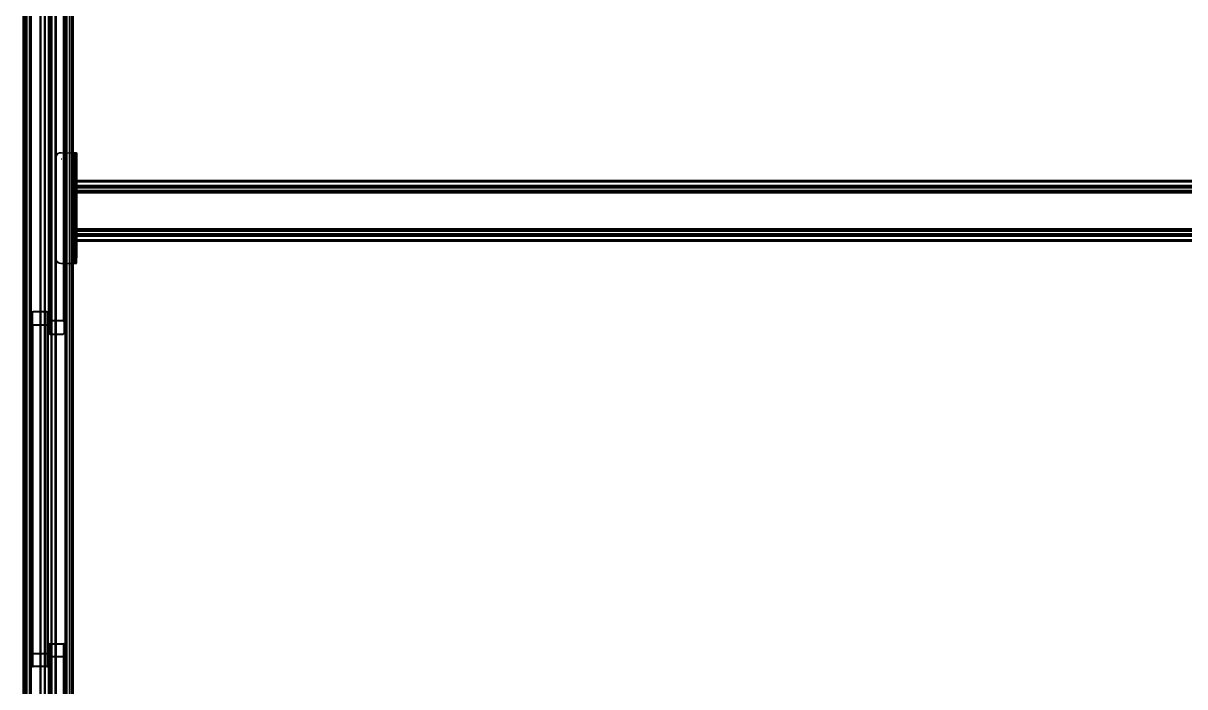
# Model space of a CAD drawing. Extents: x -0.56 to 3.72, y -0.16 to 4.75.
# Drawn here: x -0.51 to 1.585, y 2.35 to 3.548 of the extents above; entities that cross this region are included whole.
import ezdxf

# ---------------------------------------------------------------- set-up
doc = ezdxf.new("R2010")
doc.units = 0
doc.layers.add('OUTLINES', color=7, linetype='Continuous', true_color=0x000009)

msp = doc.modelspace()

# ---------------------------------------------------------------- linework, layer by layer
at = {"layer": 'OUTLINES'}
for p, q in [((-0.5104, 4.7451), (-0.5104, -0.1549)), ((-0.5103, 4.7456), (-0.5103, -0.1544)), ((-0.5103, -0.1549), (-0.5103, 4.7451)), ((-0.51, 4.7456), (-0.51, -0.1544)), ((-0.51, 4.7451), (-0.51, -0.1549)), ((-0.5098, -0.1544), (-0.5098, 4.7456)), ((-0.5098, 4.7451), (-0.5098, -0.1549)), ((-0.5088, 4.7456), (-0.5088, -0.1544)), ((-0.5088, 4.7451), (-0.5088, -0.1549)), ((-0.5087, -0.1544), (-0.5087, 4.7456)), ((-0.5087, 4.7451), (-0.5087, -0.1549)), ((-0.5086, -0.1544), (-0.5086, 4.7456)), ((-0.5086, -0.1549), (-0.5086, 4.7451)), ((-0.5085, 4.7456), (-0.5085, -0.1544)), ((-0.5085, -0.1549), (-0.5085, 4.7451)), ((-0.508, -0.1544), (-0.508, 4.7456)), ((-0.508, -0.1549), (-0.508, 4.7451)), ((-0.5072, 4.7456), (-0.5072, -0.1544)), ((-0.5072, -0.1549), (-0.5072, 4.7451)), ((-0.5041, 4.7456), (-0.5041, -0.1544)), ((-0.5041, -0.1549), (-0.5041, 4.7451)), ((-0.4992, -0.1544), (-0.4992, 4.7456)), ((-0.4992, 4.7451), (-0.4992, -0.1549)), ((-0.4984, 4.7456), (-0.4984, -0.1544)), ((-0.4984, 4.7451), (-0.4984, -0.1549)), ((-0.4979, 4.7456), (-0.4979, -0.1544)), ((-0.4979, -0.1549), (-0.4979, 4.7451)), ((-0.4978, 4.7456), (-0.4978, -0.1544)), ((-0.4978, 4.7451), (-0.4978, -0.1549)), ((-0.4977, -0.1544), (-0.4977, 4.7456)), ((-0.4977, 4.7451), (-0.4977, -0.1549)), ((-0.4976, -0.1544), (-0.4976, 4.7456)), ((-0.4976, -0.1549), (-0.4976, 4.7451)), ((-0.4966, -0.1544), (-0.4966, 4.7456)), ((-0.4966, 4.7451), (-0.4966, -0.1549)), ((-0.4964, -0.1544), (-0.4964, 4.7456)), ((-0.4964, -0.1549), (-0.4964, 4.7451)), ((-0.4961, 4.7456), (-0.4961, -0.1544)), ((-0.4961, -0.1549), (-0.4961, 4.7451)), ((-0.496, -0.1549), (-0.496, 4.7451)), ((-0.4796, 4.7456), (-0.4796, -0.1544)), ((-0.4796, -0.1549), (-0.4796, 4.7451)), ((-0.4792, -0.1544), (-0.4792, 4.7456)), ((-0.4792, 4.7451), (-0.4792, -0.1549)), ((-0.4784, 4.7456), (-0.4784, -0.1544)), ((-0.4784, -0.1549), (-0.4784, 4.7451)), ((-0.4722, 4.7456), (-0.4722, -0.1544)), ((-0.4722, -0.1549), (-0.4722, 4.7451)), ((-0.4714, -0.1544), (-0.4714, 4.7456)), ((-0.4714, 4.7451), (-0.4714, -0.1549)), ((-0.471, 4.7456), (-0.471, -0.1544)), ((-0.471, -0.1549), (-0.471, 4.7451)), ((-0.4599, -0.1544), (-0.4599, 4.7456)), ((-0.4599, 4.7451), (-0.4599, -0.1549)), ((-0.4595, 4.7456), (-0.4595, -0.1544)), ((-0.4595, -0.1549), (-0.4595, 4.7451)), ((-0.4587, -0.1544), (-0.4587, 4.7456)), ((-0.4587, 4.7451), (-0.4587, -0.1549)), ((-0.4525, -0.1544), (-0.4525, 4.7456)), ((-0.4525, 4.7451), (-0.4525, -0.1549)), ((-0.4517, 4.7456), (-0.4517, -0.1544)), ((-0.4517, -0.1549), (-0.4517, 4.7451)), ((-0.4516, 4.7456), (-0.4516, -0.1544)), ((-0.4516, -0.1549), (-0.4516, 4.7451)), ((-0.4512, -0.1544), (-0.4512, 4.7456)), ((-0.4512, 4.7451), (-0.4512, -0.1549)), ((-0.4349, -0.1544), (-0.4349, 4.7456)), ((-0.4347, -0.1544), (-0.4347, 4.7456)), ((-0.4347, 4.7451), (-0.4347, -0.1549)), ((-0.4345, -0.1544), (-0.4345, 4.7456)), ((-0.4345, -0.1549), (-0.4345, 4.7451)), ((-0.4342, 4.7456), (-0.4342, -0.1544)), ((-0.4342, -0.1549), (-0.4342, 4.7451)), ((-0.4333, -0.1544), (-0.4333, 4.7456)), ((-0.4333, -0.1549), (-0.4333, 4.7451)), ((-0.4332, 4.7456), (-0.4332, -0.1544)), ((-0.4332, -0.1549), (-0.4332, 4.7451)), ((-0.4331, 4.7456), (-0.4331, -0.1544)), ((-0.4331, 4.7451), (-0.4331, -0.1549)), ((-0.433, -0.1544), (-0.433, 4.7456)), ((-0.433, 4.7451), (-0.433, -0.1549)), ((-0.4325, 4.7456), (-0.4325, -0.1544)), ((-0.4325, 4.7451), (-0.4325, -0.1549)), ((-0.4317, 4.7456), (-0.4317, -0.1544)), ((-0.4317, -0.1549), (-0.4317, 4.7451)), ((-0.4268, -0.1544), (-0.4268, 4.7456)), ((-0.4268, 4.7451), (-0.4268, -0.1549)), ((-0.4236, -0.1544), (-0.4236, 4.7456)), ((-0.4236, 4.7451), (-0.4236, -0.1549)), ((-0.4228, -0.1544), (-0.4228, 4.7456)), ((-0.4228, -0.1549), (-0.4228, 4.7451)), ((-0.4223, -0.1544), (-0.4223, 4.7456)), ((-0.4223, 4.7451), (-0.4223, -0.1549)), ((-0.4222, -0.1544), (-0.4222, 4.7456)), ((-0.4222, -0.1549), (-0.4222, 4.7451)), ((-0.4221, 4.7456), (-0.4221, -0.1544)), ((-0.4221, -0.1549), (-0.4221, 4.7451)), ((-0.422, 4.7456), (-0.422, -0.1544)), ((-0.422, 4.7451), (-0.422, -0.1549)), ((-0.4211, 4.7456), (-0.4211, -0.1544)), ((-0.4211, -0.1549), (-0.4211, 4.7451)), ((-0.4209, 4.7456), (-0.4209, -0.1544)), ((-0.4209, 4.7451), (-0.4209, -0.1549)), ((-0.4206, -0.1544), (-0.4206, 4.7456)), ((-0.4206, 4.7451), (-0.4206, -0.1549)), ((-0.4204, 4.7456), (-0.4204, -0.1544)), ((-0.4649, 3.0099), (-0.4649, 3.6273)), ((-0.4639, 3.0108), (-0.4639, 3.6281)), ((-0.4637, 3.6267), (-0.4637, 3.0094)), ((-0.4632, 3.6271), (-0.4632, 3.0098)), ((-0.4625, 3.0111), (-0.4625, 3.6284)), ((-0.4625, 3.0099), (-0.4625, 3.6273)), ((-0.4381, 3.6284), (-0.4381, 3.0111)), ((-0.4381, 3.6273), (-0.4381, 3.0099)), ((-0.4374, 3.6271), (-0.4374, 3.0098)), ((-0.4369, 3.6267), (-0.4369, 3.0094)), ((-0.4367, 3.0108), (-0.4367, 3.6281)), ((-0.4367, 3.0088), (-0.4367, 3.6261)), ((-0.4357, 3.0099), (-0.4357, 3.6273)), ((-0.4353, 3.0088), (-0.4353, 3.6261)), ((-0.4649, 2.9874), (-0.4649, 3.6047)), ((-0.4639, 2.9866), (-0.4639, 3.6039)), ((-0.4637, 3.6053), (-0.4637, 2.988)), ((-0.4632, 3.6049), (-0.4632, 2.9876)), ((-0.4374, 3.6049), (-0.4374, 2.9876)), ((-0.4369, 3.6053), (-0.4369, 2.988)), ((-0.4367, 3.0061), (-0.4367, 3.6235)), ((-0.4367, 2.9912), (-0.4367, 3.6086)), ((-0.4367, 3.6059), (-0.4367, 2.9886)), ((-0.4367, 2.9866), (-0.4367, 3.6039)), ((-0.4357, 2.9874), (-0.4357, 3.6047)), ((-0.4353, 3.6235), (-0.4353, 3.0061)), ((-0.4353, 2.9912), (-0.4353, 3.6086)), ((-0.4353, 3.6059), (-0.4353, 2.9886)), ((-0.4515, 3.3091), (-0.4506, 3.3105)), ((-0.4498, 3.3114), (-0.4514, 3.3093)), ((-0.4504, 3.3107), (-0.4488, 3.3122)), ((-0.4483, 3.3114), (-0.4499, 3.3093)), ((-0.4478, 3.3129), (-0.4498, 3.3114)), ((-0.4488, 3.3122), (-0.447, 3.3134)), ((-0.4462, 3.3129), (-0.4483, 3.3114)), ((-0.4453, 3.3139), (-0.4478, 3.3129)), ((-0.447, 3.3134), (-0.4449, 3.314)), ((-0.4438, 3.3139), (-0.4462, 3.3129)), ((-0.4428, 3.3143), (-0.4453, 3.3139)), ((-0.4449, 3.314), (-0.4428, 3.3143)), ((-0.4412, 3.3143), (-0.4438, 3.3139)), ((-0.4428, 3.3143), (-0.4228, 3.3143)), ((-0.4412, 3.3143), (-0.4212, 3.3143)), ((-0.4212, 3.3143), (-0.4228, 3.3143)), ((-0.4228, 3.3143), (-0.4204, 3.3143)), ((-0.4212, 3.3143), (-0.4197, 3.3143)), ((-0.4189, 3.3143), (-0.4212, 3.3143)), ((-0.4199, 3.3143), (-0.4212, 3.3143)), ((-0.4212, 3.1143), (-0.4212, 3.3143)), ((-0.4204, 3.3143), (-0.4184, 3.3143)), ((-0.4204, 3.3143), (-0.4204, 3.1143)), ((-0.4191, 3.3143), (-0.4199, 3.3143)), ((-0.4199, 3.1143), (-0.4199, 3.3143)), ((-0.4197, 3.3143), (-0.4184, 3.3143)), ((-0.4197, 3.3143), (-0.4197, 3.1143)), ((-0.4191, 3.1143), (-0.4191, 3.3143)), ((-0.4168, 3.3143), (-0.4189, 3.3143)), ((-0.4189, 3.1143), (-0.4189, 3.3143)), ((-0.4153, 3.3139), (-0.4188, 3.3139)), ((-0.4188, 3.3129), (-0.4188, 3.3139)), ((-0.4188, 3.3114), (-0.4188, 3.3129)), ((-0.4188, 3.3093), (-0.4188, 3.3114)), ((-0.4184, 3.3143), (-0.4175, 3.3143)), ((-0.4184, 3.3143), (-0.4184, 3.1143)), ((-0.4184, 3.3143), (-0.4167, 3.3143)), ((-0.4175, 3.3143), (-0.4175, 3.1143)), ((-0.4172, 3.3139), (-0.4137, 3.3139)), ((-0.4172, 3.3139), (-0.4172, 3.3129)), ((-0.4172, 3.3129), (-0.4172, 3.3114)), ((-0.4172, 3.3114), (-0.4172, 3.3093)), ((-0.4151, 3.3143), (-0.4168, 3.3143)), ((-0.4168, 3.1143), (-0.4168, 3.3143)), ((-0.4167, 3.3143), (-0.4156, 3.3143)), ((-0.4167, 3.3143), (-0.4167, 3.1143)), ((-0.4156, 3.3143), (-0.4156, 3.1143)), ((-0.4153, 3.3129), (-0.4153, 3.3139)), ((-0.4153, 3.3114), (-0.4153, 3.3129)), ((-0.4153, 3.3093), (-0.4153, 3.3114)), ((-0.4141, 3.3143), (-0.4151, 3.3143)), ((-0.4151, 3.1143), (-0.4151, 3.3143)), ((-0.4141, 3.1143), (-0.4141, 3.3143)), ((-0.4137, 3.3139), (-0.4137, 3.3129)), ((-0.4137, 3.3129), (-0.4137, 3.3114)), ((-0.4137, 3.3114), (-0.4137, 3.3093)), ((-0.4524, 3.3069), (-0.4528, 3.3043)), ((-0.4528, 3.3043), (-0.4526, 3.306)), ((-0.4528, 3.1243), (-0.4528, 3.3043)), ((-0.4526, 3.306), (-0.4522, 3.3076)), ((-0.4514, 3.3093), (-0.4524, 3.3069)), ((-0.4522, 3.3076), (-0.4515, 3.3091)), ((-0.4509, 3.3069), (-0.4512, 3.3043)), ((-0.4512, 3.1243), (-0.4512, 3.3043)), ((-0.4499, 3.3093), (-0.4509, 3.3069)), ((-0.4418, 3.3029), (-0.4408, 3.3029)), ((-0.4368, 3.3035), (-0.4378, 3.3034)), ((-0.4153, 3.3093), (-0.4188, 3.3093)), ((-0.4188, 3.3069), (-0.4188, 3.3093)), ((-0.4188, 3.3043), (-0.4188, 3.3069)), ((-0.4188, 3.1243), (-0.4188, 3.3043)), ((-0.4172, 3.3093), (-0.4137, 3.3093)), ((-0.4172, 3.3093), (-0.4172, 3.3069)), ((-0.4172, 3.3069), (-0.4172, 3.3043)), ((-0.4172, 3.3043), (-0.4172, 3.1243)), ((-0.4153, 3.3069), (-0.4153, 3.3093)), ((-0.4153, 3.3043), (-0.4153, 3.3069)), ((-0.4153, 3.3043), (-0.4153, 3.1243)), ((-0.4137, 3.3093), (-0.4137, 3.3069)), ((-0.4137, 3.3069), (-0.4137, 3.3043)), ((-0.4137, 3.3043), (-0.4137, 3.1243)), ((3.5847, 3.2643), (-0.4153, 3.2643)), ((3.5847, 3.264), (-0.4153, 3.264)), ((-0.4153, 3.264), (-0.4153, 3.2631)), ((3.5847, 3.2631), (-0.4153, 3.2631)), ((-0.4153, 3.2631), (-0.4153, 3.2619)), ((-0.4153, 3.2629), (3.5847, 3.2629)), ((-0.4153, 3.2625), (-0.4153, 3.2619)), ((-0.4153, 3.2625), (3.5847, 3.2625)), ((-0.4153, 3.2619), (-0.4153, 3.2554)), ((-0.4153, 3.2619), (3.5847, 3.2619)), ((-0.4153, 3.2554), (-0.4153, 3.2547)), ((3.5847, 3.2551), (-0.4153, 3.2551)), ((-0.4153, 3.2547), (3.5847, 3.2547)), ((-0.4153, 3.2547), (-0.4153, 3.2541)), ((-0.4153, 3.2545), (-0.4153, 3.2521)), ((3.5847, 3.2541), (-0.4153, 3.2541)), ((-0.4153, 3.2541), (-0.4153, 3.2536)), ((-0.4153, 3.2511), (-0.4153, 3.2536)), ((-0.4153, 3.2521), (-0.4153, 3.2515)), ((-0.4153, 3.2515), (3.5847, 3.2515)), ((-0.4153, 3.2515), (-0.4153, 3.2509)), ((3.5847, 3.2509), (-0.4153, 3.2509)), ((-0.4153, 3.2509), (-0.4153, 3.2502)), ((-0.4153, 3.2506), (3.5847, 3.2506)), ((-0.4153, 3.2502), (-0.4153, 3.2465)), ((-0.4137, 3.2643), (3.5863, 3.2643)), ((-0.4137, 3.264), (3.5863, 3.264)), ((-0.4137, 3.2631), (-0.4137, 3.264)), ((-0.4137, 3.2631), (3.5863, 3.2631)), ((-0.4137, 3.2619), (-0.4137, 3.2631)), ((3.5863, 3.2629), (-0.4137, 3.2629)), ((-0.4137, 3.2619), (-0.4137, 3.2625)), ((3.5863, 3.2625), (-0.4137, 3.2625)), ((-0.4137, 3.2619), (-0.4137, 3.2554)), ((3.5863, 3.2619), (-0.4137, 3.2619)), ((-0.4137, 3.2547), (-0.4137, 3.2554)), ((-0.4137, 3.2551), (3.5863, 3.2551)), ((3.5863, 3.2547), (-0.4137, 3.2547)), ((-0.4137, 3.2541), (-0.4137, 3.2547)), ((-0.4137, 3.2545), (-0.4137, 3.2521)), ((-0.4137, 3.2541), (3.5863, 3.2541)), ((-0.4137, 3.2536), (-0.4137, 3.2541)), ((-0.4137, 3.2536), (-0.4137, 3.2511)), ((-0.4137, 3.2515), (-0.4137, 3.2521)), ((3.5863, 3.2515), (-0.4137, 3.2515)), ((-0.4137, 3.2509), (-0.4137, 3.2515)), ((-0.4137, 3.2509), (3.5863, 3.2509)), ((-0.4137, 3.2502), (-0.4137, 3.2509)), ((3.5863, 3.2506), (-0.4137, 3.2506)), ((-0.4137, 3.2502), (-0.4137, 3.2465)), ((-0.4153, 3.2458), (-0.4153, 3.2465)), ((-0.4153, 3.2461), (3.5847, 3.2461)), ((3.5847, 3.2458), (-0.4153, 3.2458)), ((-0.4153, 3.2451), (-0.4153, 3.2458)), ((-0.4153, 3.2455), (-0.4153, 3.2431)), ((-0.4153, 3.2451), (3.5847, 3.2451)), ((-0.4153, 3.2446), (-0.4153, 3.2422)), ((-0.4153, 3.2426), (-0.4153, 3.2431)), ((3.5847, 3.2426), (-0.4153, 3.2426)), ((-0.4153, 3.242), (-0.4153, 3.2426)), ((-0.4153, 3.242), (3.5847, 3.242)), ((-0.4153, 3.2413), (-0.4153, 3.242)), ((-0.4153, 3.2419), (3.5847, 3.2419)), ((3.5847, 3.2416), (-0.4153, 3.2416)), ((-0.4153, 3.2413), (-0.4153, 3.1773)), ((-0.4137, 3.2465), (-0.4137, 3.2458)), ((3.5863, 3.2461), (-0.4137, 3.2461)), ((-0.4137, 3.2458), (3.5863, 3.2458)), ((-0.4137, 3.2458), (-0.4137, 3.2451)), ((-0.4137, 3.2455), (-0.4137, 3.2431)), ((3.5863, 3.2451), (-0.4137, 3.2451)), ((-0.4137, 3.2422), (-0.4137, 3.2446)), ((-0.4137, 3.2431), (-0.4137, 3.2426)), ((-0.4137, 3.2426), (3.5863, 3.2426)), ((-0.4137, 3.2426), (-0.4137, 3.242)), ((3.5863, 3.242), (-0.4137, 3.242)), ((-0.4137, 3.242), (-0.4137, 3.2413)), ((3.5863, 3.2419), (-0.4137, 3.2419)), ((-0.4137, 3.2416), (3.5863, 3.2416)), ((-0.4137, 3.2413), (-0.4137, 3.1773)), ((-0.4153, 3.1773), (-0.4153, 3.1766)), ((3.5847, 3.1769), (-0.4153, 3.1769)), ((-0.4153, 3.1766), (3.5847, 3.1766)), ((-0.4153, 3.1766), (-0.4153, 3.176)), ((-0.4153, 3.1764), (-0.4153, 3.1739)), ((3.5847, 3.176), (-0.4153, 3.176)), ((-0.4153, 3.176), (-0.4153, 3.1754)), ((-0.4153, 3.173), (-0.4153, 3.1754)), ((-0.4153, 3.1734), (-0.4153, 3.1739)), ((3.5847, 3.1734), (-0.4153, 3.1734)), ((-0.4153, 3.1728), (-0.4153, 3.1734)), ((-0.4153, 3.1728), (3.5847, 3.1728)), ((-0.4153, 3.1721), (-0.4153, 3.1728)), ((3.5847, 3.1724), (-0.4153, 3.1724)), ((-0.4153, 3.1721), (-0.4153, 3.1683)), ((-0.4153, 3.1677), (-0.4153, 3.1683)), ((-0.4153, 3.168), (3.5847, 3.168)), ((3.5847, 3.1677), (-0.4153, 3.1677)), ((-0.4153, 3.167), (-0.4153, 3.1677)), ((-0.4153, 3.1674), (-0.4153, 3.165)), ((-0.4153, 3.167), (3.5847, 3.167)), ((-0.4153, 3.1665), (-0.4153, 3.1641)), ((-0.4153, 3.165), (-0.4153, 3.1645)), ((-0.4153, 3.1645), (3.5847, 3.1645)), ((-0.4153, 3.1645), (-0.4153, 3.1639)), ((3.5847, 3.1639), (-0.4153, 3.1639)), ((-0.4153, 3.1639), (-0.4153, 3.1632)), ((3.5847, 3.1638), (-0.4153, 3.1638)), ((-0.4153, 3.1635), (3.5847, 3.1635)), ((-0.4137, 3.1766), (-0.4137, 3.1773)), ((-0.4137, 3.1769), (3.5863, 3.1769)), ((3.5863, 3.1766), (-0.4137, 3.1766)), ((-0.4137, 3.176), (-0.4137, 3.1766)), ((-0.4137, 3.1764), (-0.4137, 3.1739)), ((-0.4137, 3.176), (3.5863, 3.176)), ((-0.4137, 3.1754), (-0.4137, 3.176)), ((-0.4137, 3.1754), (-0.4137, 3.173)), ((-0.4137, 3.1739), (-0.4137, 3.1734)), ((-0.4137, 3.1734), (3.5863, 3.1734)), ((-0.4137, 3.1734), (-0.4137, 3.1728)), ((3.5863, 3.1728), (-0.4137, 3.1728)), ((-0.4137, 3.1728), (-0.4137, 3.1721)), ((-0.4137, 3.1724), (3.5863, 3.1724)), ((-0.4137, 3.1721), (-0.4137, 3.1683)), ((-0.4137, 3.1683), (-0.4137, 3.1677)), ((3.5863, 3.168), (-0.4137, 3.168)), ((-0.4137, 3.1677), (3.5863, 3.1677)), ((-0.4137, 3.1677), (-0.4137, 3.167)), ((-0.4137, 3.1674), (-0.4137, 3.165)), ((3.5863, 3.167), (-0.4137, 3.167)), ((-0.4137, 3.1641), (-0.4137, 3.1665)), ((-0.4137, 3.1645), (-0.4137, 3.165)), ((3.5863, 3.1645), (-0.4137, 3.1645)), ((-0.4137, 3.1639), (-0.4137, 3.1645)), ((-0.4137, 3.1639), (3.5863, 3.1639)), ((-0.4137, 3.1632), (-0.4137, 3.1639)), ((-0.4137, 3.1638), (3.5863, 3.1638)), ((3.5863, 3.1635), (-0.4137, 3.1635)), ((-0.4153, 3.1632), (-0.4153, 3.1567)), ((-0.4153, 3.1555), (-0.4153, 3.1567)), ((-0.4153, 3.1561), (-0.4153, 3.1567)), ((3.5847, 3.1567), (-0.4153, 3.1567)), ((3.5847, 3.1561), (-0.4153, 3.1561)), ((3.5847, 3.1556), (-0.4153, 3.1556)), ((-0.4153, 3.1555), (3.5847, 3.1555)), ((-0.4153, 3.1546), (-0.4153, 3.1555)), ((-0.4153, 3.1546), (3.5847, 3.1546)), ((-0.4137, 3.1632), (-0.4137, 3.1567)), ((-0.4137, 3.1567), (-0.4137, 3.1555)), ((-0.4137, 3.1567), (-0.4137, 3.1561)), ((-0.4137, 3.1567), (3.5863, 3.1567)), ((-0.4137, 3.1561), (3.5863, 3.1561)), ((-0.4137, 3.1556), (3.5863, 3.1556)), ((3.5863, 3.1555), (-0.4137, 3.1555)), ((-0.4137, 3.1555), (-0.4137, 3.1546)), ((3.5863, 3.1546), (-0.4137, 3.1546)), ((-0.4528, 3.1243), (-0.4524, 3.1217)), ((-0.4524, 3.1217), (-0.4514, 3.1193)), ((-0.4509, 3.1217), (-0.4512, 3.1243)), ((-0.4499, 3.1193), (-0.4509, 3.1217)), ((-0.4188, 3.1217), (-0.4188, 3.1243)), ((-0.4188, 3.1193), (-0.4188, 3.1217)), ((-0.4172, 3.1243), (-0.4172, 3.1217)), ((-0.4172, 3.1217), (-0.4172, 3.1193)), ((-0.4153, 3.1243), (-0.4153, 3.1217)), ((-0.4153, 3.1217), (-0.4153, 3.1193)), ((-0.4137, 3.1217), (-0.4137, 3.1243)), ((-0.4137, 3.1193), (-0.4137, 3.1217)), ((-0.4514, 3.1193), (-0.4498, 3.1172)), ((-0.4483, 3.1172), (-0.4499, 3.1193)), ((-0.4498, 3.1172), (-0.4478, 3.1156)), ((-0.4462, 3.1156), (-0.4483, 3.1172)), ((-0.4478, 3.1156), (-0.4453, 3.1146)), ((-0.4438, 3.1146), (-0.4462, 3.1156)), ((-0.4453, 3.1146), (-0.4428, 3.1143)), ((-0.4412, 3.1143), (-0.4438, 3.1146)), ((-0.4428, 3.1143), (-0.4228, 3.1143)), ((-0.4212, 3.1143), (-0.4412, 3.1143)), ((-0.4228, 3.1143), (-0.4212, 3.1143)), ((-0.4204, 3.1143), (-0.4228, 3.1143)), ((-0.4197, 3.1143), (-0.4212, 3.1143)), ((-0.4212, 3.1143), (-0.4189, 3.1143)), ((-0.4212, 3.1143), (-0.4199, 3.1143)), ((-0.4184, 3.1143), (-0.4204, 3.1143)), ((-0.4199, 3.1143), (-0.4191, 3.1143)), ((-0.4184, 3.1143), (-0.4197, 3.1143)), ((-0.4189, 3.1143), (-0.4168, 3.1143)), ((-0.4188, 3.1193), (-0.4153, 3.1193)), ((-0.4188, 3.1172), (-0.4188, 3.1193)), ((-0.4188, 3.1156), (-0.4188, 3.1172)), ((-0.4188, 3.1146), (-0.4188, 3.1156)), ((-0.4188, 3.1146), (-0.4153, 3.1146)), ((-0.4175, 3.1143), (-0.4184, 3.1143)), ((-0.4167, 3.1143), (-0.4184, 3.1143)), ((-0.4137, 3.1193), (-0.4172, 3.1193)), ((-0.4172, 3.1193), (-0.4172, 3.1172)), ((-0.4172, 3.1172), (-0.4172, 3.1156)), ((-0.4172, 3.1156), (-0.4172, 3.1146)), ((-0.4137, 3.1146), (-0.4172, 3.1146)), ((-0.4168, 3.1143), (-0.4151, 3.1143)), ((-0.4156, 3.1143), (-0.4167, 3.1143)), ((-0.4153, 3.1193), (-0.4153, 3.1172)), ((-0.4153, 3.1172), (-0.4153, 3.1156)), ((-0.4153, 3.1156), (-0.4153, 3.1146)), ((-0.4151, 3.1143), (-0.4141, 3.1143)), ((-0.4137, 3.1172), (-0.4137, 3.1193)), ((-0.4137, 3.1156), (-0.4137, 3.1172)), ((-0.4137, 3.1146), (-0.4137, 3.1156)), ((-0.4953, 3.0255), (-0.4949, 3.0266)), ((-0.4953, 3.0255), (-0.4953, 3.0228)), ((-0.4953, 2.4088), (-0.4953, 3.0255)), ((-0.4953, 3.0228), (-0.4953, 2.4061)), ((-0.4939, 3.0228), (-0.4953, 3.0228)), ((-0.4949, 3.0266), (-0.4939, 3.0275)), ((-0.4949, 3.0266), (-0.4949, 2.41)), ((-0.4939, 3.0275), (-0.4925, 3.0278)), ((-0.4939, 3.0275), (-0.4939, 2.4108)), ((-0.4939, 3.0255), (-0.4937, 3.0261)), ((-0.4939, 2.4088), (-0.4939, 3.0255)), ((-0.4939, 3.0255), (-0.4939, 3.0228)), ((-0.4939, 3.0228), (-0.4939, 2.4061)), ((-0.4937, 3.0261), (-0.4932, 3.0265)), ((-0.4937, 2.4094), (-0.4937, 3.0261)), ((-0.4932, 3.0265), (-0.4925, 3.0266)), ((-0.4932, 2.4098), (-0.4932, 3.0265)), ((-0.4681, 3.0278), (-0.4925, 3.0278)), ((-0.4681, 3.0266), (-0.4925, 3.0266)), ((-0.4681, 3.0278), (-0.4667, 3.0275)), ((-0.4681, 3.0266), (-0.4674, 3.0265)), ((-0.4674, 2.4098), (-0.4674, 3.0265)), ((-0.4674, 3.0265), (-0.4669, 3.0261)), ((-0.4669, 2.4094), (-0.4669, 3.0261)), ((-0.4669, 3.0261), (-0.4667, 3.0255)), ((-0.4667, 3.0275), (-0.4657, 3.0266)), ((-0.4667, 3.0275), (-0.4667, 2.4108)), ((-0.4667, 3.0053), (-0.4667, 3.0255)), ((-0.4657, 3.0266), (-0.4653, 3.0255)), ((-0.4657, 3.0266), (-0.4657, 2.41)), ((-0.4653, 3.0053), (-0.4653, 3.0255)), ((-0.4953, 3.0079), (-0.4953, 3.0053)), ((-0.4953, 2.3912), (-0.4953, 3.0079)), ((-0.4953, 3.0079), (-0.4939, 3.0079)), ((-0.4953, 3.0053), (-0.4953, 2.3886)), ((-0.4949, 3.0041), (-0.4953, 3.0053)), ((-0.4949, 3.0041), (-0.4949, 2.3874)), ((-0.4939, 3.0032), (-0.4949, 3.0041)), ((-0.4939, 3.0079), (-0.4939, 3.0053)), ((-0.4939, 3.0079), (-0.4939, 2.3912)), ((-0.4937, 3.0047), (-0.4939, 3.0053)), ((-0.4939, 3.0053), (-0.4939, 2.3886)), ((-0.4939, 3.0032), (-0.4939, 2.3866)), ((-0.4925, 3.0029), (-0.4939, 3.0032)), ((-0.4937, 2.388), (-0.4937, 3.0047)), ((-0.4932, 3.0042), (-0.4937, 3.0047)), ((-0.4932, 2.3876), (-0.4932, 3.0042)), ((-0.4925, 3.0041), (-0.4932, 3.0042)), ((-0.4925, 2.3874), (-0.4925, 3.0041)), ((-0.4925, 3.0041), (-0.4681, 3.0041)), ((-0.4925, 2.3863), (-0.4925, 3.0029)), ((-0.4925, 3.0029), (-0.4681, 3.0029)), ((-0.4674, 3.0042), (-0.4681, 3.0041)), ((-0.4681, 3.0041), (-0.4681, 2.3874)), ((-0.4667, 3.0032), (-0.4681, 3.0029)), ((-0.4681, 3.0029), (-0.4681, 2.3863)), ((-0.4669, 3.0047), (-0.4674, 3.0042)), ((-0.4674, 2.3876), (-0.4674, 3.0042)), ((-0.4667, 3.0053), (-0.4669, 3.0047)), ((-0.4669, 2.388), (-0.4669, 3.0047)), ((-0.4667, 3.0124), (-0.4653, 3.0124)), ((-0.4667, 3.0115), (-0.4667, 3.0124)), ((-0.4667, 3.0124), (-0.4667, 3.0108)), ((-0.4667, 3.0115), (-0.4653, 3.0115)), ((-0.4667, 3.0085), (-0.4667, 3.0115)), ((-0.4667, 3.0108), (-0.4653, 3.0108)), ((-0.4667, 3.0108), (-0.4667, 3.0074)), ((-0.4653, 3.0085), (-0.4667, 3.0085)), ((-0.4667, 3.0047), (-0.4667, 3.0085)), ((-0.4667, 3.0074), (-0.4653, 3.0074)), ((-0.4667, 3.0074), (-0.4667, 3.0037)), ((-0.4667, 3.0047), (-0.4653, 3.0047)), ((-0.4667, 3.002), (-0.4667, 3.0047)), ((-0.4657, 3.0041), (-0.4667, 3.0032)), ((-0.4667, 3.0037), (-0.4653, 3.0037)), ((-0.4667, 3.0037), (-0.4667, 3.0016)), ((-0.4667, 3.0032), (-0.4667, 2.3866)), ((-0.4667, 3.002), (-0.4653, 3.002)), ((-0.4667, 3.0016), (-0.4653, 3.0016)), ((-0.4653, 3.0053), (-0.4657, 3.0041)), ((-0.4657, 3.0041), (-0.4657, 2.3874)), ((-0.4639, 3.0124), (-0.4653, 3.0124)), ((-0.4653, 3.0124), (-0.4653, 3.0103)), ((-0.4653, 3.0124), (-0.4653, 3.0115)), ((-0.4653, 3.0108), (-0.4653, 3.0124)), ((-0.4639, 3.012), (-0.4653, 3.012)), ((-0.4653, 3.0093), (-0.4653, 3.012)), ((-0.4653, 3.0115), (-0.4653, 3.0085)), ((-0.4653, 3.0074), (-0.4653, 3.0108)), ((-0.4639, 3.0103), (-0.4653, 3.0103)), ((-0.4653, 3.0103), (-0.4653, 3.0067)), ((-0.4653, 3.0088), (-0.4649, 3.0099)), ((-0.4639, 3.0093), (-0.4653, 3.0093)), ((-0.4653, 3.0056), (-0.4653, 3.0093)), ((-0.4653, 3.0088), (-0.4653, 2.9886)), ((-0.4653, 3.0085), (-0.4653, 3.0047)), ((-0.4653, 3.0037), (-0.4653, 3.0074)), ((-0.4639, 3.0067), (-0.4653, 3.0067)), ((-0.4653, 3.0067), (-0.4653, 3.0033)), ((-0.4653, 3.0056), (-0.4639, 3.0056)), ((-0.4653, 3.0025), (-0.4653, 3.0056)), ((-0.4653, 3.0047), (-0.4653, 3.002)), ((-0.4653, 3.0016), (-0.4653, 3.0037)), ((-0.4639, 3.0033), (-0.4653, 3.0033)), ((-0.4653, 3.0033), (-0.4653, 3.0016)), ((-0.4639, 3.0025), (-0.4653, 3.0025)), ((-0.4653, 3.0016), (-0.4653, 3.0025)), ((-0.4639, 3.0016), (-0.4653, 3.0016)), ((-0.4649, 3.0099), (-0.4639, 3.0108)), ((-0.4639, 3.0103), (-0.4639, 3.0124)), ((-0.4639, 3.012), (-0.4639, 3.0093)), ((-0.4639, 3.0108), (-0.4625, 3.0111)), ((-0.4639, 3.0067), (-0.4639, 3.0103)), ((-0.4639, 3.0088), (-0.4637, 3.0094)), ((-0.4639, 3.0093), (-0.4639, 3.0056)), ((-0.4639, 3.0088), (-0.4639, 2.9886)), ((-0.4639, 3.0033), (-0.4639, 3.0067)), ((-0.4639, 3.0056), (-0.4639, 3.0025)), ((-0.4639, 3.0016), (-0.4639, 3.0033)), ((-0.4639, 3.0025), (-0.4639, 3.0016)), ((-0.4637, 3.0094), (-0.4632, 3.0098)), ((-0.4632, 3.0098), (-0.4625, 3.0099)), ((-0.4381, 3.0111), (-0.4625, 3.0111)), ((-0.4381, 3.0099), (-0.4625, 3.0099)), ((-0.4381, 3.0111), (-0.4367, 3.0108)), ((-0.4381, 3.0099), (-0.4374, 3.0098)), ((-0.4374, 3.0098), (-0.4369, 3.0094)), ((-0.4369, 3.0094), (-0.4367, 3.0088)), ((-0.4367, 3.0108), (-0.4357, 3.0099)), ((-0.4367, 3.0061), (-0.4367, 3.0088)), ((-0.4353, 3.0061), (-0.4367, 3.0061)), ((-0.4357, 3.0099), (-0.4353, 3.0088)), ((-0.4353, 3.0061), (-0.4353, 3.0088)), ((-0.4649, 2.9874), (-0.4653, 2.9886)), ((-0.4639, 2.9866), (-0.4649, 2.9874)), ((-0.4637, 2.988), (-0.4639, 2.9886)), ((-0.4625, 2.9863), (-0.4639, 2.9866)), ((-0.4632, 2.9876), (-0.4637, 2.988)), ((-0.4625, 2.9874), (-0.4632, 2.9876)), ((-0.4625, 2.9874), (-0.4381, 2.9874)), ((-0.4625, 2.9863), (-0.4381, 2.9863)), ((-0.4374, 2.9876), (-0.4381, 2.9874)), ((-0.4367, 2.9866), (-0.4381, 2.9863)), ((-0.4369, 2.988), (-0.4374, 2.9876)), ((-0.4367, 2.9886), (-0.4369, 2.988)), ((-0.4367, 2.9912), (-0.4353, 2.9912)), ((-0.4367, 2.9886), (-0.4367, 2.9912)), ((-0.4357, 2.9874), (-0.4367, 2.9866)), ((-0.4353, 2.9886), (-0.4357, 2.9874)), ((-0.4353, 2.9886), (-0.4353, 2.9912)), ((-0.4949, 2.41), (-0.4953, 2.4088)), ((-0.4939, 2.4108), (-0.4949, 2.41)), ((-0.4925, 2.4111), (-0.4939, 2.4108)), ((-0.4937, 2.4094), (-0.4939, 2.4088)), ((-0.4932, 2.4098), (-0.4937, 2.4094)), ((-0.4925, 2.41), (-0.4932, 2.4098)), ((-0.4925, 2.4111), (-0.4681, 2.4111)), ((-0.4925, 2.41), (-0.4681, 2.41)), ((-0.4667, 2.4108), (-0.4681, 2.4111)), ((-0.4674, 2.4098), (-0.4681, 2.41)), ((-0.4669, 2.4094), (-0.4674, 2.4098)), ((-0.4667, 2.4088), (-0.4669, 2.4094)), ((-0.4667, 2.4125), (-0.4653, 2.4125)), ((-0.4667, 2.4116), (-0.4667, 2.4125)), ((-0.4667, 2.4125), (-0.4667, 2.4109)), ((-0.4667, 2.4116), (-0.4653, 2.4116)), ((-0.4667, 2.4086), (-0.4667, 2.4116)), ((-0.4667, 2.4109), (-0.4653, 2.4109)), ((-0.4667, 2.4109), (-0.4667, 2.4075)), ((-0.4657, 2.41), (-0.4667, 2.4108)), ((-0.4653, 2.4088), (-0.4657, 2.41)), ((-0.4649, 2.4273), (-0.4653, 2.4261)), ((-0.4653, 2.4059), (-0.4653, 2.4261)), ((-0.4639, 2.4129), (-0.4653, 2.4129)), ((-0.4653, 2.4129), (-0.4653, 2.4108)), ((-0.4639, 2.4126), (-0.4653, 2.4126)), ((-0.4653, 2.4099), (-0.4653, 2.4126)), ((-0.4653, 2.4109), (-0.4653, 2.4125)), ((-0.4653, 2.4125), (-0.4653, 2.4116)), ((-0.4653, 2.4116), (-0.4653, 2.4086)), ((-0.4653, 2.4075), (-0.4653, 2.4109)), ((-0.4639, 2.4108), (-0.4653, 2.4108)), ((-0.4653, 2.4108), (-0.4653, 2.4072)), ((-0.4639, 2.4099), (-0.4653, 2.4099)), ((-0.4653, 2.4061), (-0.4653, 2.4099)), ((-0.4639, 2.4281), (-0.4649, 2.4273)), ((-0.4649, 1.8099), (-0.4649, 2.4273)), ((-0.4625, 2.4284), (-0.4639, 2.4281)), ((-0.4639, 1.8108), (-0.4639, 2.4281)), ((-0.4637, 2.4267), (-0.4639, 2.4261)), ((-0.4639, 2.4059), (-0.4639, 2.4261)), ((-0.4639, 2.4108), (-0.4639, 2.4129)), ((-0.4639, 2.4126), (-0.4639, 2.4099)), ((-0.4639, 2.4072), (-0.4639, 2.4108)), ((-0.4639, 2.4099), (-0.4639, 2.4061)), ((-0.4632, 2.4271), (-0.4637, 2.4267)), ((-0.4637, 2.4267), (-0.4637, 1.8094)), ((-0.4625, 2.4273), (-0.4632, 2.4271)), ((-0.4632, 2.4271), (-0.4632, 1.8098)), ((-0.4625, 2.4284), (-0.4381, 2.4284)), ((-0.4625, 1.8111), (-0.4625, 2.4284)), ((-0.4625, 2.4273), (-0.4381, 2.4273)), ((-0.4625, 1.8099), (-0.4625, 2.4273)), ((-0.4367, 2.4281), (-0.4381, 2.4284)), ((-0.4381, 2.4284), (-0.4381, 1.8111)), ((-0.4374, 2.4271), (-0.4381, 2.4273)), ((-0.4381, 2.4273), (-0.4381, 1.8099)), ((-0.4374, 2.4271), (-0.4374, 1.8098)), ((-0.4369, 2.4267), (-0.4374, 2.4271)), ((-0.4369, 2.4267), (-0.4369, 1.8094)), ((-0.4367, 2.4261), (-0.4369, 2.4267)), ((-0.4357, 2.4273), (-0.4367, 2.4281)), ((-0.4367, 1.8108), (-0.4367, 2.4281)), ((-0.4367, 1.8088), (-0.4367, 2.4261)), ((-0.4367, 2.4261), (-0.4367, 2.4235)), ((-0.4367, 2.4235), (-0.4353, 2.4235)), ((-0.4367, 1.8061), (-0.4367, 2.4235)), ((-0.4353, 2.4261), (-0.4357, 2.4273)), ((-0.4357, 1.8099), (-0.4357, 2.4273)), ((-0.4353, 2.4235), (-0.4353, 2.4261)), ((-0.4353, 1.8088), (-0.4353, 2.4261)), ((-0.4353, 2.4235), (-0.4353, 1.8061)), ((-0.4953, 2.4061), (-0.4953, 2.4088)), ((-0.4953, 2.4061), (-0.4939, 2.4061)), ((-0.4953, 2.3912), (-0.4953, 2.3886)), ((-0.4939, 2.3912), (-0.4953, 2.3912)), ((-0.4953, 2.3886), (-0.4949, 2.3874)), ((-0.4939, 2.4061), (-0.4939, 2.4088)), ((-0.4939, 2.3886), (-0.4939, 2.3912)), ((-0.4939, 2.3886), (-0.4937, 2.388)), ((-0.4669, 2.388), (-0.4667, 2.3886)), ((-0.4667, 2.4088), (-0.4667, 2.3886)), ((-0.4653, 2.4086), (-0.4667, 2.4086)), ((-0.4667, 2.4048), (-0.4667, 2.4086)), ((-0.4667, 2.4075), (-0.4653, 2.4075)), ((-0.4667, 2.4075), (-0.4667, 2.4038)), ((-0.4667, 2.4048), (-0.4653, 2.4048)), ((-0.4667, 2.4021), (-0.4667, 2.4048)), ((-0.4667, 2.4038), (-0.4653, 2.4038)), ((-0.4667, 2.4038), (-0.4667, 2.4017)), ((-0.4667, 2.4021), (-0.4653, 2.4021)), ((-0.4667, 2.4017), (-0.4653, 2.4017)), ((-0.4657, 2.3874), (-0.4653, 2.3886)), ((-0.4653, 2.4088), (-0.4653, 2.3886)), ((-0.4653, 2.4086), (-0.4653, 2.4048)), ((-0.4653, 2.4038), (-0.4653, 2.4075)), ((-0.4639, 2.4072), (-0.4653, 2.4072)), ((-0.4653, 2.4072), (-0.4653, 2.4038)), ((-0.4653, 2.4061), (-0.4639, 2.4061)), ((-0.4653, 2.4031), (-0.4653, 2.4061)), ((-0.4653, 2.4059), (-0.4649, 2.4047)), ((-0.4653, 2.4048), (-0.4653, 2.4021)), ((-0.4639, 2.4038), (-0.4653, 2.4038)), ((-0.4653, 2.4038), (-0.4653, 2.4021)), ((-0.4653, 2.4017), (-0.4653, 2.4038)), ((-0.4639, 2.4031), (-0.4653, 2.4031)), ((-0.4653, 2.4021), (-0.4653, 2.4031)), ((-0.4639, 2.4021), (-0.4653, 2.4021)), ((-0.4649, 1.7874), (-0.4649, 2.4047)), ((-0.4649, 2.4047), (-0.4639, 2.4039)), ((-0.4639, 2.4038), (-0.4639, 2.4072)), ((-0.4639, 2.4061), (-0.4639, 2.4031)), ((-0.4639, 2.4059), (-0.4637, 2.4053)), ((-0.4639, 1.7866), (-0.4639, 2.4039)), ((-0.4639, 2.4039), (-0.4625, 2.4036)), ((-0.4639, 2.4021), (-0.4639, 2.4038)), ((-0.4639, 2.4031), (-0.4639, 2.4021)), ((-0.4637, 2.4053), (-0.4637, 1.788)), ((-0.4637, 2.4053), (-0.4632, 2.4049)), ((-0.4632, 2.4049), (-0.4632, 1.7876)), ((-0.4632, 2.4049), (-0.4625, 2.4047)), ((-0.4381, 2.4047), (-0.4625, 2.4047)), ((-0.4381, 2.4036), (-0.4625, 2.4036)), ((-0.4381, 2.4047), (-0.4374, 2.4049)), ((-0.4381, 2.4036), (-0.4367, 2.4039)), ((-0.4374, 2.4049), (-0.4369, 2.4053)), ((-0.4374, 2.4049), (-0.4374, 1.7876)), ((-0.4369, 2.4053), (-0.4367, 2.4059)), ((-0.4369, 2.4053), (-0.4369, 1.788)), ((-0.4353, 2.4086), (-0.4367, 2.4086)), ((-0.4367, 2.4086), (-0.4367, 2.4059)), ((-0.4367, 1.7912), (-0.4367, 2.4086)), ((-0.4367, 2.4059), (-0.4367, 1.7886)), ((-0.4367, 2.4039), (-0.4357, 2.4047)), ((-0.4367, 1.7866), (-0.4367, 2.4039)), ((-0.4357, 2.4047), (-0.4353, 2.4059)), ((-0.4357, 1.7874), (-0.4357, 2.4047)), ((-0.4353, 2.4086), (-0.4353, 2.4059)), ((-0.4353, 1.7912), (-0.4353, 2.4086)), ((-0.4353, 2.4059), (-0.4353, 1.7886)), ((-0.4949, 2.3874), (-0.4939, 2.3866)), ((-0.4939, 2.3866), (-0.4925, 2.3863)), ((-0.4937, 2.388), (-0.4932, 2.3876)), ((-0.4932, 2.3876), (-0.4925, 2.3874)), ((-0.4681, 2.3874), (-0.4925, 2.3874)), ((-0.4681, 2.3863), (-0.4925, 2.3863)), ((-0.4681, 2.3874), (-0.4674, 2.3876)), ((-0.4681, 2.3863), (-0.4667, 2.3866)), ((-0.4674, 2.3876), (-0.4669, 2.388)), ((-0.4667, 2.3866), (-0.4657, 2.3874))]:
    msp.add_line(p, q, dxfattribs=at)

doc.saveas('drawing.dxf')
